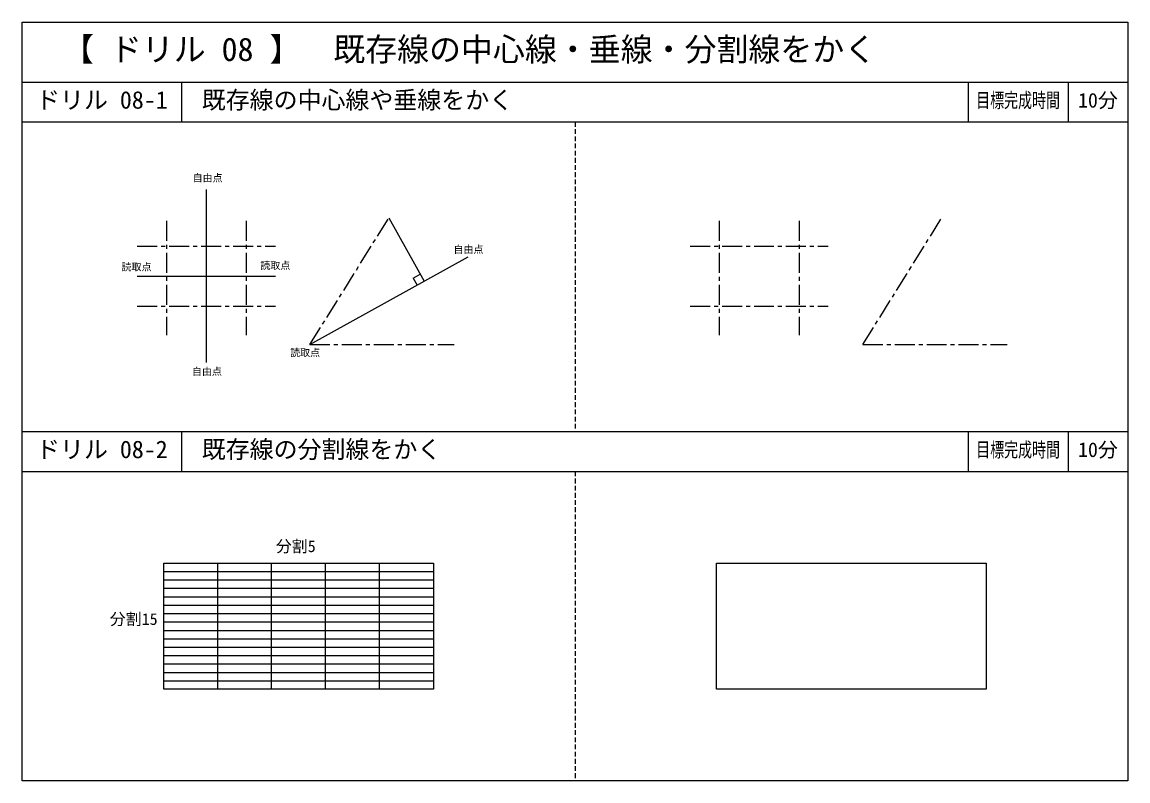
# Model space of a CAD drawing. Units: millimetres, scale not verified. Extents: x -13850 to 13850, y -9500 to 9500.
import ezdxf
from ezdxf.enums import TextEntityAlignment as Align

# ---------------------------------------------------------------- set-up
doc = ezdxf.new("R2010")
doc.units = ezdxf.units.MM
doc.header["$LTSCALE"] = 100
doc.linetypes.add('CHAIN1', pattern=[8, 5, -1, 1, -1])
doc.linetypes.add('DASHED1', pattern=[1.8, 1.2, -0.6])
for name, color, linetype in [('D-0', 4, 'Continuous'), ('E-0', 4, 'Continuous'), ('F-0', 7, 'Continuous')]:
    doc.layers.add(name, color=color, linetype=linetype)
doc.styles.add('ＭＳ ゴシック', font='')
doc.styles.get('ＭＳ ゴシック').set_extended_font_data('MS Gothic')

msp = doc.modelspace()

# ---------------------------------------------------------------- linework, layer by layer
at = {"layer": 'D-0'}
for q in [(-3877.4, 3187.4), (-3955.2, 2915.4)]:
    msp.add_line((-4052.3, 3090.3), q, dxfattribs=at)
at = {"layer": 'E-0'}
for p, q in [((-9235.9, 5310.9), (-9235.9, 979.4)), ((-4662.2, 4600.4), (-3780.3, 3012.5)), ((-6639.6, 1424.6), (-2678.9, 3624.2)), ((-10965.1, 3139.9), (-7506.7, 3139.9)), ((-8951.2, -7204.4), (-8951.2, -4045.6)), ((-7600.4, -7204.4), (-7600.4, -4045.6)), ((-6249.6, -7204.4), (-6249.6, -4045.6)), ((-4898.8, -7204.4), (-4898.8, -4045.6)), ((-10302, -4256.2), (-3548, -4256.2)), ((-10302, -4466.8), (-3548, -4466.8)), ((-10302, -4677.4), (-3548, -4677.4)), ((-10302, -4888), (-3548, -4888)), ((-10302, -5098.5), (-3548, -5098.5)), ((-10302, -5309.1), (-3548, -5309.1)), ((-10302, -5519.7), (-3548, -5519.7)), ((-10302, -5730.3), (-3548, -5730.3)), ((-10302, -5940.9), (-3548, -5940.9)), ((-10302, -6151.5), (-3548, -6151.5)), ((-10302, -6362), (-3548, -6362)), ((-10302, -6572.6), (-3548, -6572.6)), ((-10302, -6783.2), (-3548, -6783.2)), ((-10302, -6993.8), (-3548, -6993.8))]:
    msp.add_line(p, q, dxfattribs=at)
at = {"layer": 'E-0', "linetype": 'CHAIN1'}
for p, q in [((-10235.9, 4523.4), (-10235.9, 1664.3)), ((-8235.9, 4523.4), (-8235.9, 1664.3)), ((-6639.6, 1424.6), (-4662.2, 4600.4)), ((3614.1, 4523.4), (3614.1, 1664.3)), ((5614.1, 4523.4), (5614.1, 1664.3)), ((7210.4, 1424.6), (9187.8, 4600.4)), ((-10965.1, 3889.9), (-7506.7, 3889.9)), ((2884.9, 3889.9), (6343.3, 3889.9)), ((-10965.1, 2389.9), (-7506.7, 2389.9)), ((2884.9, 2389.9), (6343.3, 2389.9)), ((-6639.6, 1424.6), (-3027.2, 1424.6)), ((7210.4, 1424.6), (10822.8, 1424.6))]:
    msp.add_line(p, q, dxfattribs=at)
at = {"layer": 'E-0', "color": 3}
for p, q in [((-10302, -4045.6), (-3548, -4045.6)), ((-10302, -7204.4), (-10302, -4045.6)), ((-3548, -4045.6), (-3548, -7204.4)), ((10302, -4045.6), (10302, -7204.4)), ((-3548, -7204.4), (-10302, -7204.4)), ((10302, -7204.4), (3548, -7204.4))]:
    msp.add_line(p, q, dxfattribs=at)
msp.add_lwpolyline([(3548, -7204.4), (3548, -4045.6), (10302, -4045.6)], dxfattribs=at)
at = {"layer": 'F-0', "color": 6}
for p, q in [((-13850, 9500), (13850, 9500)), ((-13850, -9500), (-13850, 9500)), ((-13850, 8000), (13850, 8000))]:
    msp.add_line(p, q, dxfattribs=at)
at = {"layer": 'F-0'}
for p, q in [((-9850, 7000), (-9850, 8000)), ((9850, 8000), (9850, 7000)), ((12350, 8000), (12350, 7000)), ((-13850, 7000), (13850, 7000)), ((-13850, -750), (13850, -750)), ((-9850, -1750), (-9850, -750)), ((9850, -750), (9850, -1750)), ((12350, -750), (12350, -1750)), ((-13850, -1750), (13850, -1750))]:
    msp.add_line(p, q, dxfattribs=at)
at = {"layer": 'F-0', "linetype": 'DASHED1'}
for p, q in [((0, 7000), (0, -750)), ((0, -1750), (0, -9500))]:
    msp.add_line(p, q, dxfattribs=at)
at = {"layer": 'F-0', "color": 6}
msp.add_lwpolyline([(13850, 9500), (13850, -9500), (-13850, -9500)], dxfattribs=at)

# ---------------------------------------------------------------- texts
at = {"layer": 'D-0', "style": 'ＭＳ ゴシック'}
for s, height, p in [('自由点', 183.3, (-9577.9, 5450.5)), ('自由点', 183.3, (-3043.9, 3661.4)), ('読取点', 183.3, (-11358.5, 3224.8)), ('読取点', 183.3, (-7883, 3259)), ('読取点', 183.3, (-7135.7, 1076.2)), ('自由点', 183.3, (-9595, 605.3)), ('分割5', 293.3, (-7494.7, -3859.7)), ('分割15', 293.3, (-11655, -5683))]:
    msp.add_text(s, height=height, dxfattribs=at).set_placement(p, align=Align.BOTTOM_LEFT)
at = {"layer": 'F-0', "style": 'ＭＳ ゴシック'}
for s, height, p in [('【 ドリル 08 】\u3000既存線の中心線・垂線・分割線をかく', 586.5, (-12850, 8350)), ('ドリル 08-1', 439.9, (-13500, 7200)), ('既存線の中心線や垂線をかく', 439.9, (-9350, 7200)), ('10分', 366.6, (12600, 7250)), ('ドリル 08-2', 439.9, (-13500, -1550)), ('既存線の分割線をかく', 439.9, (-9350, -1550)), ('10分', 366.6, (12600, -1500))]:
    msp.add_text(s, height=height, dxfattribs=at).set_placement(p, align=Align.BOTTOM_LEFT)
at = {"layer": 'F-0', "style": 'ＭＳ ゴシック', "width": 0.7}
for p in [(10050, 7250), (10050, -1500)]:
    msp.add_text('目標完成時間', height=366.6, dxfattribs=at).set_placement(p, align=Align.BOTTOM_LEFT)

doc.saveas('drawing.dxf')
